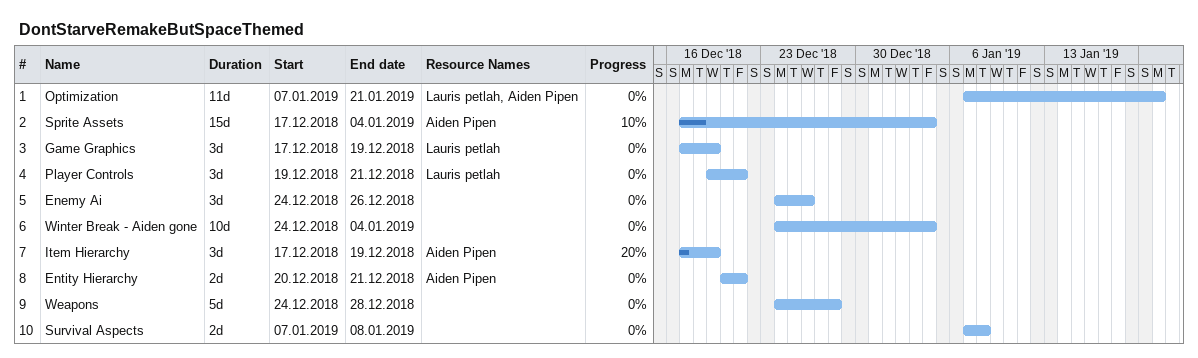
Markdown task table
DontStarveRemakeButSpaceThemed

| ID | Task | Duration | Start | Finish | Resources | % complete |
|---|---|---|---|---|---|---|
| 1 | Optimization | 11d | 2019-01-07 | 2019-01-21 | Lauris petlah, Aiden Pipen | 0 |
| 2 | Sprite Assets | 15d | 2018-12-17 | 2019-01-04 | Aiden Pipen | 10 |
| 3 | Game Graphics | 3d | 2018-12-17 | 2018-12-19 | Lauris petlah | 0 |
| 4 | Player Controls | 3d | 2018-12-19 | 2018-12-21 | Lauris petlah | 0 |
| 5 | Enemy Ai | 3d | 2018-12-24 | 2018-12-26 |  | 0 |
| 6 | Winter Break - Aiden gone | 10d | 2018-12-24 | 2019-01-04 |  | 0 |
| 7 | Item Hierarchy | 3d | 2018-12-17 | 2018-12-19 | Aiden Pipen | 20 |
| 8 | Entity Hierarchy | 2d | 2018-12-20 | 2018-12-21 | Aiden Pipen | 0 |
| 9 | Weapons | 5d | 2018-12-24 | 2018-12-28 |  | 0 |
| 10 | Survival Aspects | 2d | 2019-01-07 | 2019-01-08 |  | 0 |
